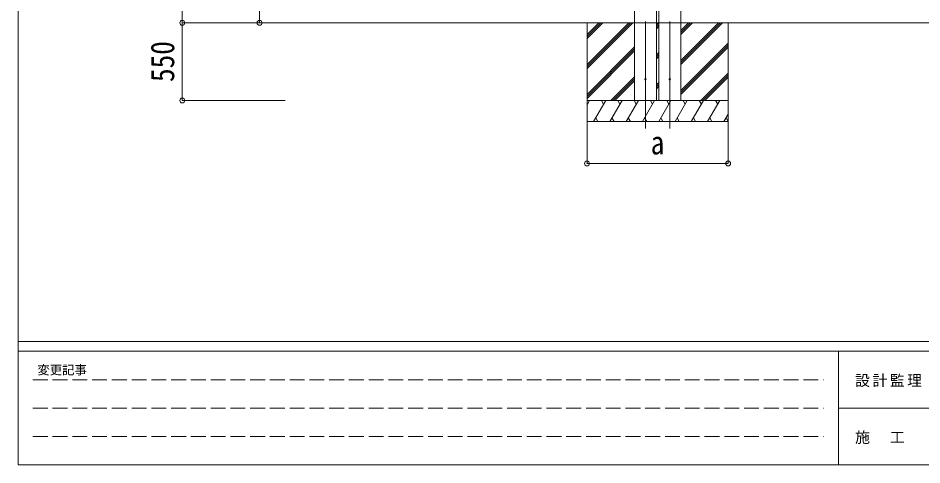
# Model space of a CAD drawing. Units: millimetres at full size; details may follow other scales. Extents: x -9783 to 33612, y -6828 to 13249.
# Drawn here: x -9783 to -3378, y -6828 to -3663 of the extents above; entities that cross this region are included whole.
import ezdxf
from ezdxf.enums import TextEntityAlignment as Align

# ---------------------------------------------------------------- set-up
doc = ezdxf.new("R2010")
doc.units = ezdxf.units.MM
doc.header["$LTSCALE"] = 35
doc.header["$PDMODE"] = 32
doc.header["$PDSIZE"] = 35
doc.linetypes.add('DASHED3', pattern=[4, 3, -1])
for name, color, linetype, lineweight in [('0-0_0', 7, 'Continuous', 9), ('0-1_本体', 4, 'Continuous', 9), ('0-2_部品', 7, 'Continuous', 9), ('0-8_PARTS2', 2, 'Continuous', 9), ('0-A_寸法', 6, 'Continuous', 9), ('F-0_240', 7, 'Continuous', 9)]:
    doc.layers.add(name, color=color, linetype=linetype, lineweight=lineweight)
doc.styles.add('ＭＳ ゴシック', font='')
doc.styles.get('ＭＳ ゴシック').set_extended_font_data('MS Gothic')

msp = doc.modelspace()

# ---------------------------------------------------------------- linework, layer by layer
at = {"layer": '0-0_0'}
for p, q in [((-8255.19, -3696.38), (-2248.52, -3696.38)), ((-5751.22, -3696.38), (-5751.22, -4396.38)), ((-5751.22, -3991.7), (-5455.89, -3696.38)), ((-5751.22, -4005.85), (-5441.75, -3696.38)), ((-5751.22, -4019.99), (-5427.6, -3696.38)), ((-5751.22, -3779.57), (-5668.02, -3696.38)), ((-5751.22, -3793.71), (-5653.88, -3696.38)), ((-5751.22, -3807.86), (-5639.74, -3696.38)), ((-5259.96, -3696.38), (-5242.94, -3696.38)), ((-5259.49, -3712.12), (-5243.75, -3696.38)), ((-5259.49, -3726.26), (-5242.94, -3709.71)), ((-5087.44, -3992.61), (-4791.2, -3696.38)), ((-5087.44, -3964.33), (-4819.49, -3696.38)), ((-5087.44, -3978.47), (-4805.34, -3696.38)), ((-5087.44, -3780.48), (-5003.33, -3696.38)), ((-5087.44, -3766.34), (-5017.48, -3696.38)), ((-5087.44, -3752.2), (-5031.62, -3696.38)), ((-4751.22, -3696.38), (-4751.22, -4396.38)), ((-5259.49, -3740.4), (-5242.94, -3723.85)), ((-5087.44, -4176.46), (-4751.22, -3840.24)), ((-5751.22, -4203.84), (-5414.99, -3867.61)), ((-5751.22, -4217.98), (-5414.99, -3881.76)), ((-5751.22, -4232.12), (-5414.99, -3895.9)), ((-5087.44, -4190.6), (-4751.22, -3854.38)), ((-5087.44, -4204.75), (-4751.22, -3868.52)), ((-5259.49, -3924.25), (-5242.94, -3907.7)), ((-5259.49, -3938.39), (-5242.94, -3921.84)), ((-5259.49, -3952.53), (-5242.94, -3935.98)), ((-5581.62, -4246.38), (-5414.99, -4079.74)), ((-5567.48, -4246.38), (-5414.99, -4093.89)), ((-4945.23, -4246.38), (-4751.22, -4052.37)), ((-4931.08, -4246.38), (-4751.22, -4066.51)), ((-4916.94, -4246.38), (-4751.22, -4080.65)), ((-5553.34, -4246.38), (-5414.99, -4108.03)), ((-5259.49, -4136.38), (-5242.94, -4119.83)), ((-5259.49, -4150.52), (-5242.94, -4133.97)), ((-5259.49, -4164.66), (-5242.94, -4148.11)), ((-4751.22, -4246.38), (-5751.22, -4246.38)), ((-5751.22, -4276.62), (-5733.76, -4246.38)), ((-5748.76, -4272.36), (-5751.22, -4268.1)), ((-5704.89, -4396.38), (-5618.29, -4246.38)), ((-5633.29, -4272.36), (-5648.29, -4246.38)), ((-5589.42, -4396.38), (-5502.82, -4246.38)), ((-5517.82, -4272.36), (-5532.82, -4246.38)), ((-5473.95, -4396.38), (-5387.35, -4246.38)), ((-5402.35, -4272.36), (-5417.35, -4246.38)), ((-5358.48, -4396.38), (-5271.88, -4246.38)), ((-5286.88, -4272.36), (-5301.88, -4246.38)), ((-5243.01, -4396.38), (-5156.41, -4246.38)), ((-5171.41, -4272.36), (-5186.41, -4246.38)), ((-5127.54, -4396.38), (-5040.94, -4246.38)), ((-5055.94, -4272.36), (-5070.94, -4246.38)), ((-5012.07, -4396.38), (-4925.47, -4246.38)), ((-4955.47, -4246.38), (-4940.47, -4272.36)), ((-4896.6, -4396.38), (-4810, -4246.38)), ((-4825, -4272.36), (-4840, -4246.38)), ((-4781.13, -4396.38), (-4751.22, -4344.57)), ((-5751.22, -4396.38), (-4751.22, -4396.38)), ((-5689.89, -4370.4), (-5674.89, -4396.38)), ((-5574.42, -4370.4), (-5559.42, -4396.38)), ((-5458.95, -4370.4), (-5443.95, -4396.38)), ((-5343.48, -4370.4), (-5328.48, -4396.38)), ((-5228.01, -4370.4), (-5213.01, -4396.38)), ((-5112.54, -4370.4), (-5097.54, -4396.38)), ((-4997.07, -4370.4), (-4982.07, -4396.38)), ((-4881.6, -4370.4), (-4866.6, -4396.38)), ((-4766.13, -4370.4), (-4751.22, -4396.38))]:
    msp.add_line(p, q, dxfattribs=at)
at = {"layer": '0-1_本体'}
for p, q in [((-5415.46, -1066.38), (-5415.46, -4246.38)), ((-5087.44, -1066.38), (-5087.44, -4246.38)), ((-5259.96, -1241.5), (-5259.96, -4246.38)), ((-5242.94, -1241.5), (-5242.94, -4246.38))]:
    msp.add_line(p, q, dxfattribs=at)
at = {"layer": '0-2_部品'}
for centre in [(-5337.71, -4096.38), (-5165.19, -4096.38)]:
    msp.add_circle(centre, 4.5, dxfattribs=at)
at = {"layer": '0-8_PARTS2'}
for p, q in [((-5337.71, -3687.17), (-5337.71, -4446.38)), ((-5165.19, -3687.17), (-5165.19, -4446.38))]:
    msp.add_line(p, q, dxfattribs=at)
at = {"layer": '0-A_寸法'}
for p, q in [((-8619.43, -3696.38), (-8619.43, -1089.98)), ((-8071.46, -3696.38), (-8071.46, -1196.38)), ((-8619.43, -3696.38), (-7891.32, -3696.38)), ((-8619.43, -4246.38), (-8619.43, -3696.38)), ((-8619.43, -4246.38), (-7891.32, -4246.38)), ((-5751.22, -4692.76), (-5751.22, -4396.38)), ((-5751.22, -4452.79), (-5751.22, -4396.38)), ((-4751.22, -4692.76), (-4751.22, -4396.38)), ((-5751.22, -4692.76), (-4751.22, -4692.76))]:
    msp.add_line(p, q, dxfattribs=at)
for p in [(-8619.43, -3696.38), (-8071.46, -3696.38), (-8619.43, -4246.38), (-5751.22, -4692.76), (-4751.22, -4692.76)]:
    msp.add_point(p, dxfattribs=at)
at = {"layer": 'F-0_240', "color": 5}
for p, q in [((-9783.03, 6751.9), (-9783.03, -6828.1)), ((-9783.03, -5953.1), (9396.97, -5953.1)), ((-9783.03, -6023.1), (6285.75, -6023.1)), ((-3969.25, -6023.1), (-3969.25, -6828.1)), ((-3969.25, -6425.6), (3205.75, -6425.6)), ((-9783.03, -6828.1), (9396.97, -6828.1))]:
    msp.add_line(p, q, dxfattribs=at)
at = {"layer": 'F-0_240', "color": 4, "linetype": 'DASHED3'}
for p, q in [((-9678.03, -6224.35), (-4074.25, -6224.35)), ((-9678.03, -6425.6), (-4074.25, -6425.6)), ((-9678.03, -6626.85), (-4074.25, -6626.85))]:
    msp.add_line(p, q, dxfattribs=at)

# ---------------------------------------------------------------- texts
at = {"layer": '0-A_寸法', "color": 7, "style": 'ＭＳ ゴシック', "width": 0.85}
msp.add_text('550', height=166.8, rotation=90, dxfattribs=at).set_placement((-8626.43, -4115.75), align=Align.BOTTOM_LEFT)
msp.add_text('a', height=166.8, dxfattribs=at).set_placement((-5299.98, -4678.39), align=Align.BOTTOM_LEFT)
at = {"layer": 'F-0_240', "style": 'ＭＳ ゴシック'}
msp.add_text('変更記事', height=64.15, dxfattribs=at).set_placement((-9646.27, -6206.85), align=Align.BOTTOM_LEFT)
at = {"layer": 'F-0_240', "char_height": 76.98, "attachment_point": 7, "style": 'ＭＳ ゴシック'}
for s, insert in [('\\T1.17;設計監理', (-3851.04, -6276.85)), ('\\T1.17;施\u3000工', (-3851.04, -6679.35))]:
    msp.add_mtext(s, dxfattribs=dict(at, insert=insert))

doc.saveas('drawing.dxf')
